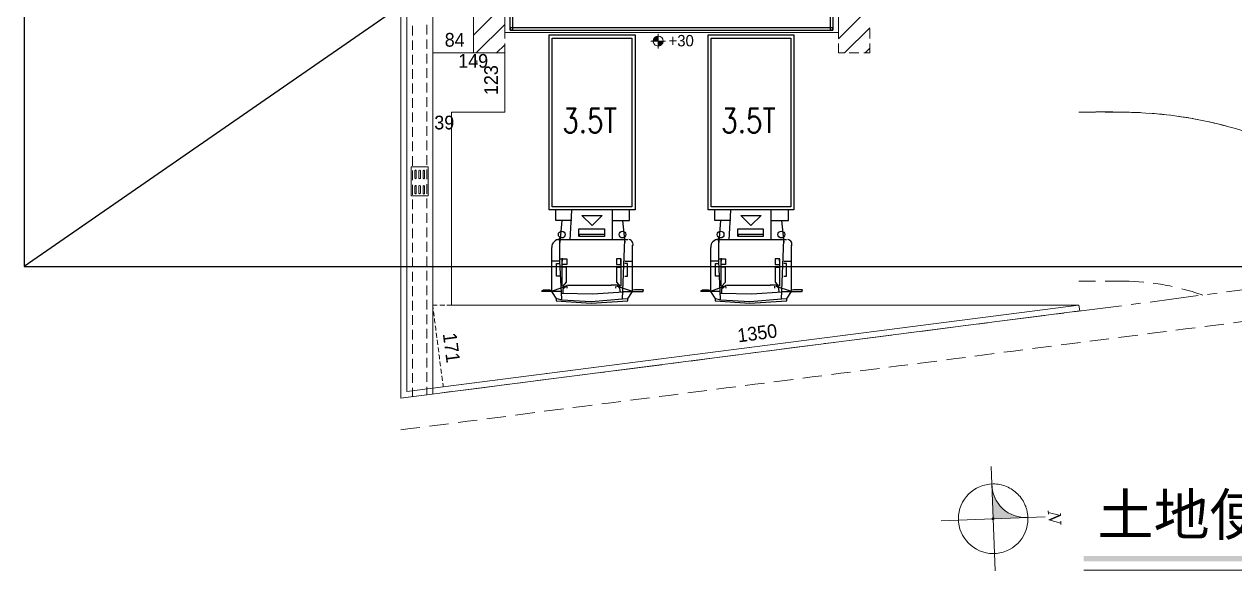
# Model space of a CAD drawing. Header units: millimetres. Extents: x -15161 to 10473752, y -72817 to 33960.
# Drawn here: x -2764 to -255, y -15005 to -13872 of the extents above; entities that cross this region are included whole.
import ezdxf
from ezdxf.enums import TextEntityAlignment as Align

# ---------------------------------------------------------------- set-up
doc = ezdxf.new("R2010")
doc.units = ezdxf.units.MM
for name, color, linetype in [('PDF_單色填滿', 7, 'Continuous'), ('PDF_幾何圖形', 7, 'Continuous'), ('PDF_文字', 7, 'Continuous'), ('TEXT', 4, 'Continuous'), ('TITLE', 7, 'Continuous'), ('屠宰設備', 7, 'Continuous')]:
    doc.layers.add(name, color=color, linetype=linetype)
doc.styles.add('C1', font='simplex.shx', dxfattribs={"bigfont": 'chin.shx'})
doc.styles.add('PDF PMingLiU', font='PMingLiU.ttf')

# ---------------------------------------------------------------- blocks, each defined once
blk = doc.blocks.new('拆除後的建築底圖1131126')
at = {"layer": 'PDF_單色填滿', "lineweight": 9}
for points in [[(10609.8, -1012.1), (10607.3, -944.8), (10609.8, -958.7)], [(10609.8, -958.7), (10609.8, -1012.1), (10617.4, -976.1)], [(10617.4, -976.1), (10609.8, -1012.1), (10629.7, -990.9)], [(10629.7, -990.9), (10609.8, -1012.1), (10645, -1001.9)], [(10645, -1001.9), (10609.8, -1012.1), (10663.2, -1008.3)], [(10663.2, -1008.3), (10609.8, -1012.1), (10681.8, -1009.6)]]:
    blk.add_solid(points, dxfattribs=at)
at = {"layer": 'PDF_單色填滿', "lineweight": 20}
blk.add_solid([(10797.8, -1100.6), (10797.8, -1089.6), (12175.1, -1100.6), (12175.1, -1089.6)], dxfattribs=at)
blk.add_solid([(10797.8, -1100.6), (10797.8, -1089.6), (12175.1, -1100.6), (12175.1, -1089.6)], dxfattribs=at)
at = {"layer": 'PDF_幾何圖形', "lineweight": 0}
for points in [[(10789.3, -581.5), (9382.4, -762.3), (9382.4, 3697.8), (9394.2, 3697.8), (9394.2, -748.7), (10787.6, -569.6)], [(9532.7, 3547.1), (9532.7, -46.7), (9448.4, -46.7), (9448.4, 3547.1)], [(9597.5, -46.7), (9597.5, -169.5), (9487.4, -169.5), (9487.4, -569.6), (10787.6, -569.6), (9448.4, -741.5), (9448.4, -46.7)], [(9438.7, -343.1), (9438.7, -283), (9403.5, -283), (9403.5, -343.1)]]:
    blk.add_lwpolyline(points, close=True, dxfattribs=at)
for points in [[(9532.7, -9.9), (9597.5, 54.9)], [(9597.5, 73.9), (9597.5, -4.4), (10289.3, -4.4), (10289.3, 73.9)], [(10289.3, -17.1), (10354.1, 47.7)], [(9406.1, -10.3), (9406.1, 9.6)], [(9436.1, -8.6), (9436.1, 11.7)], [(9448.4, -7.8), (9448.4, 12.5)], [(9532.7, -16.7), (9532.7, 3.2)], [(9538.2, -46.7), (9597.5, 12.5)], [(9597.5, 3.2), (9597.5, -16.7)], [(10289.3, 3.2), (10289.3, -16.7)], [(10302, -46.7), (10354.1, 5.3)], [(10354.1, -16.7), (10354.1, 3.2)], [(9382.4, -2.7), (9382.4, -102.6)], [(9406.1, -40.4), (9406.1, -20.5)], [(9436.1, -38.3), (9436.1, -18.4)], [(9448.4, -37.8), (9448.4, -17.5)], [(9436.1, -68.3), (9436.1, -48.4)], [(9448.4, -67.5), (9448.4, -47.6)], [(9545, -46.7), (9532.7, -46.7), (9532.7, -26.8)], [(9575, -46.7), (9555.1, -46.7)], [(9580.5, -46.7), (9597.5, -29.8)], [(9597.5, -26.8), (9597.5, -46.7), (9585.2, -46.7)], [(10289.3, -26.8), (10289.3, -46.7), (10301.6, -46.7)], [(10311.7, -46.7), (10331.6, -46.7)], [(10354.1, -26.8), (10354.1, -46.7), (10341.8, -46.7)], [(10344.3, -46.7), (10354.1, -37)], [(9406.1, -70.4), (9406.1, -50.5)], [(9539.9, -68.8), (9539.9, -62.4)], [(9406.1, -100.5), (9406.1, -80.2)], [(9436.1, -98.4), (9436.1, -78.5)], [(9448.4, -97.5), (9448.4, -77.6)], [(9382.4, -122.5), (9382.4, -142.4)], [(9406.1, -130.6), (9406.1, -110.2)], [(9436.1, -128.5), (9436.1, -108.6)], [(9448.4, -127.6), (9448.4, -107.7)], [(9406.1, -160.2), (9406.1, -140.3)], [(9436.1, -158.5), (9436.1, -138.6)], [(9448.4, -157.7), (9448.4, -137.8)], [(9382.4, -162.7), (9382.4, -262.7)], [(9406.1, -190.3), (9406.1, -170.4)], [(9436.1, -188.6), (9436.1, -168.3)], [(9448.4, -187.7), (9448.4, -167.8)], [(9406.1, -220.3), (9406.1, -200.4)], [(9436.1, -218.6), (9436.1, -198.3)], [(9448.4, -217.8), (9448.4, -197.9)], [(9406.1, -250.4), (9406.1, -230.5)], [(9436.1, -248.3), (9436.1, -228.4)], [(9448.4, -247.9), (9448.4, -227.5)], [(9406.1, -280.5), (9406.1, -260.6)], [(9436.1, -278.3), (9436.1, -258.4)], [(9448.4, -277.9), (9448.4, -257.6)], [(9382.4, -282.6), (9382.4, -302.5)], [(9406.1, -310.5), (9406.1, -290.6)], [(9411.2, -291), (9411.6, -290.2), (9411.6, -289.8), (9412, -289.3), (9413.3, -289.3), (9414.1, -290.2), (9414.1, -291)], [(9411.2, -290.6), (9411.2, -305.9), (9411.6, -306.3), (9411.6, -307.1), (9412, -307.1), (9412.9, -307.6), (9413.3, -307.1), (9413.7, -307.1), (9414.1, -306.3), (9414.1, -305.9), (9414.1, -290.6)], [(9419.6, -291), (9419.6, -290.2), (9420.5, -289.3), (9421.7, -289.3), (9422.6, -290.2), (9422.6, -291)], [(9419.6, -290.6), (9419.6, -305.9), (9419.6, -306.3), (9420.1, -307.1), (9420.5, -307.1), (9421.3, -307.6), (9421.7, -307.1), (9422.2, -307.1), (9422.6, -306.3), (9422.6, -305.9), (9422.6, -290.6)], [(9428.1, -291), (9428.1, -306.3)], [(9431.1, -291), (9431.1, -306.3)], [(9436.1, -308.4), (9436.1, -288.5)], [(9448.4, -307.6), (9448.4, -287.7)], [(9382.4, -322.8), (9382.4, -422.7)], [(9406.1, -340.6), (9406.1, -320.3)], [(9411.2, -322.8), (9411.6, -321.9), (9411.6, -321.5), (9412, -321.1), (9413.3, -321.1), (9414.1, -321.9), (9414.1, -322.8)], [(9411.2, -322.4), (9411.2, -337.6), (9411.6, -338), (9411.6, -338.5), (9412, -338.9), (9413.3, -338.9), (9414.1, -338), (9414.1, -337.6), (9414.1, -322.4)], [(9419.6, -322.8), (9419.6, -321.9), (9420.5, -321.1), (9421.7, -321.1), (9422.6, -321.9), (9422.6, -322.8)], [(9419.6, -322.4), (9419.6, -337.6)], [(9422.6, -322.4), (9422.6, -337.6)], [(9428.1, -322.8), (9428.1, -338)], [(9431.1, -322.8), (9431.1, -338)], [(9436.1, -338.5), (9436.1, -318.6)], [(9448.4, -337.6), (9448.4, -317.7)], [(9406.1, -370.6), (9406.1, -350.3)], [(9436.1, -368.5), (9436.1, -348.6)], [(9448.4, -367.7), (9448.4, -347.8)], [(9406.1, -400.3), (9406.1, -380.4)], [(9436.1, -398.6), (9436.1, -378.7)], [(9448.4, -397.7), (9448.4, -377.8)], [(9406.1, -430.3), (9406.1, -410.4)], [(9436.1, -428.6), (9436.1, -408.3)], [(9448.4, -427.8), (9448.4, -407.9)], [(9382.4, -442.6), (9382.4, -462.5)], [(9406.1, -460.4), (9406.1, -440.5)], [(9436.1, -458.7), (9436.1, -438.4)], [(9448.4, -457.9), (9448.4, -437.5)], [(9406.1, -490.5), (9406.1, -470.6)], [(9436.1, -488.3), (9436.1, -468.4)], [(9448.4, -487.9), (9448.4, -467.6)], [(9382.4, -482.8), (9382.4, -582.8)], [(9406.1, -520.5), (9406.1, -500.6)], [(9436.1, -518.4), (9436.1, -498.5)], [(9448.4, -517.6), (9448.4, -497.7)], [(10821.9, -519.7), (10787.6, -519.7)], [(9406.1, -550.6), (9406.1, -530.3)], [(9436.1, -548.5), (9436.1, -528.6)], [(9448.4, -547.6), (9448.4, -527.7)], [(10935, -562.9), (10984.5, -556.5), (11034.5, -549.7)], [(11054, -547.2), (11073.9, -544.7)], [(11093.8, -542.1), (11192.8, -529.4)], [(9406.1, -580.6), (9406.1, -560.3)], [(9436.1, -578.5), (9436.1, -558.6)], [(9448.4, -577.7), (9448.4, -557.8)], [(9457.7, -569.6), (9448.4, -569.6), (9448.4, -572.2), (9449.3, -577.3)], [(9473, -569.6), (9462.8, -569.6)], [(9487.4, -569.6), (9477.6, -569.6)], [(10776.2, -583.2), (10826.2, -576.8), (10875.7, -570.5)], [(10895.6, -567.9), (10915.1, -565.4)], [(9406.1, -610.3), (9406.1, -590.4)], [(9436.1, -608.6), (9436.1, -588.7)], [(9448.4, -607.7), (9448.4, -587.8)], [(9449.7, -582.3), (9450.5, -587.4), (9451, -592.1)], [(9451.8, -597.2), (9452.2, -602.2), (9453.1, -606.9)], [(10617.4, -603.5), (10667.4, -597.2), (10716.9, -590.8)], [(10736.8, -588.3), (10756.7, -585.7)], [(11107.7, -606.1), (11127.6, -603.5), (11147.5, -601)], [(9382.4, -602.7), (9382.4, -622.6)], [(9406.1, -640.3), (9406.1, -620.4)], [(9436.1, -638.7), (9436.1, -618.8)], [(9448.4, -637.8), (9448.4, -617.9)], [(9453.5, -612), (9454.3, -617.1), (9454.8, -622.1)], [(9455.6, -626.8), (9456, -631.9), (9456.9, -637)], [(10419.3, -628.9), (10439.2, -626.4)], [(10459.1, -623.8), (10558.2, -611.1)], [(10578.1, -608.6), (10598, -606.1)], [(10929.5, -628.9), (10949, -626.4), (10968.9, -623.8)], [(10988.8, -621.3), (11008.7, -618.8), (11028.6, -616.2)], [(11048.5, -613.7), (11088.3, -608.6)], [(9382.4, -642.9), (9382.4, -762.3), (9397.6, -760.2), (9447.1, -753.8)], [(9406.1, -670.4), (9406.1, -650.5)], [(9436.1, -668.7), (9436.1, -648.4)], [(9448.4, -667.9), (9448.4, -648)], [(9457.3, -641.6), (9458.2, -646.7), (9458.6, -651.8)], [(10141.5, -664.5), (10191.1, -658.1), (10240.6, -651.8)], [(10260.5, -649.2), (10280.4, -646.7)], [(10300.3, -644.2), (10349.8, -637.8), (10399.4, -631.5)], [(10750.8, -651.8), (10790.6, -646.7)], [(10810.1, -644.2), (10849.9, -639.1)], [(10869.8, -636.5), (10909.6, -631.5)], [(9459.4, -656.9), (9459.9, -661.5), (9460.7, -666.6)], [(9461.1, -671.7), (9462, -676.3), (9462.4, -681.4)], [(9982.8, -685.2), (10032.3, -678.9), (10081.8, -672.1)], [(10101.7, -669.6), (10121.6, -667)], [(10572.1, -675.1), (10592, -672.5), (10611.9, -669.6)], [(10631.8, -667), (10651.7, -664.5), (10671.2, -661.9)], [(10691.1, -659.4), (10730.9, -654.3)], [(9406.1, -700.5), (9406.1, -680.6)], [(9436.1, -698.8), (9436.1, -678.5)], [(9448.4, -697.9), (9448.4, -677.6)], [(9463.2, -686.5), (9463.7, -691.6), (9464.5, -696.2)], [(9464.9, -701.3), (9465.8, -706.4), (9466.6, -711.1)], [(9824, -705.6), (9923.1, -692.8)], [(9911.2, -682.3), (9911.6, -682.7)], [(9916.3, -681.4), (9916.3, -681)], [(9943, -690.3), (9962.9, -687.8)], [(10334.2, -705.6), (10374, -700.5)], [(10393.5, -697.9), (10413.4, -695.4), (10433.3, -692.8)], [(10453.2, -690.3), (10493, -685.2)], [(10512.9, -682.7), (10532.3, -680.1), (10552.2, -677.6)], [(9406.1, -730.5), (9406.1, -710.6)], [(9436.1, -728.4), (9436.1, -708.5)], [(9448.4, -728), (9448.4, -707.7)], [(9467, -716.1), (9467.9, -721.2), (9468.3, -726.3)], [(9579.7, -724.6), (9579.7, -724.2)], [(9665.2, -725.9), (9764.3, -713.2)], [(9683.8, -711.5), (9683.8, -710.6)], [(9784.2, -710.6), (9804.1, -708.1)], [(10155.5, -728.4), (10195.3, -723.3)], [(10215.2, -720.8), (10234.7, -718.3), (10254.6, -715.7)], [(10274.5, -713.2), (10294.4, -710.6), (10314.3, -708.1)], [(9406.1, -759.3), (9406.1, -740.7)], [(9436.1, -755.1), (9436.1, -738.6)], [(9448.4, -753.8), (9448.4, -737.7)], [(9467, -751.3), (9486.5, -748.7)], [(9469.2, -731), (9469.6, -736), (9470, -739)], [(9506.4, -746.2), (9556, -739.8), (9605.9, -733.5)], [(9625.4, -731), (9645.3, -728.4)], [(9976.8, -751.3), (10016.6, -746.2)], [(10036.5, -743.7), (10056.4, -741.1), (10076.3, -738.6)], [(10095.8, -736), (10115.7, -733.5), (10135.6, -731)], [(9738.9, -781.8), (9758.8, -779.2), (9778.7, -776.7)], [(9798.6, -774.1), (9818, -771.6), (9837.9, -769.1)], [(9857.8, -766.5), (9897.6, -761.4)], [(9917.5, -758.9), (9937.4, -756.4), (9956.9, -753.8)], [(9560.2, -805.1), (9600, -800)], [(9619.9, -797.4), (9639.8, -794.9), (9659.7, -791.9)], [(9679.2, -789.4), (9719, -784.3)], [(9382.4, -827.9), (9401.4, -825.4), (9421.3, -822.8)], [(9441.2, -820.3), (9481, -815.2)], [(9500.9, -812.7), (9520.4, -810.1), (9540.3, -807.6)]]:
    blk.add_lwpolyline(points, dxfattribs=at)
at = {"layer": 'PDF_幾何圖形', "lineweight": 13}
for points in [[(9382.4, -2.7), (9382.4, -102.6)], [(9382.4, -122.5), (9382.4, -142.4)], [(9382.4, -162.7), (9382.4, -262.7)], [(9382.4, -282.6), (9382.4, -302.5)], [(9382.4, -322.8), (9382.4, -422.7)], [(9382.4, -442.6), (9382.4, -462.5)], [(9382.4, -482.8), (9382.4, -582.8)], [(10935, -562.9), (10984.5, -556.5), (11034.5, -549.7)], [(11054, -547.2), (11073.9, -544.7)], [(11093.8, -542.1), (11192.8, -529.4)], [(10776.2, -583.2), (10826.2, -576.8), (10875.7, -570.5)], [(10895.6, -567.9), (10915.1, -565.4)], [(10617.4, -603.5), (10667.4, -597.2), (10716.9, -590.8)], [(10736.8, -588.3), (10756.7, -585.7)], [(9382.4, -602.7), (9382.4, -622.6)], [(10419.3, -628.9), (10439.2, -626.4)], [(10459.1, -623.8), (10558.2, -611.1)], [(10578.1, -608.6), (10598, -606.1)], [(9382.4, -642.9), (9382.4, -762.3), (9397.6, -760.2), (9447.1, -753.8)], [(10141.5, -664.5), (10191.1, -658.1), (10240.6, -651.8)], [(10260.5, -649.2), (10280.4, -646.7)], [(10300.3, -644.2), (10349.8, -637.8), (10399.4, -631.5)], [(9982.8, -685.2), (10032.3, -678.9), (10081.8, -672.1)], [(10101.7, -669.6), (10121.6, -667)], [(9824, -705.6), (9923.1, -692.8)], [(9943, -690.3), (9962.9, -687.8)], [(9665.2, -725.9), (9764.3, -713.2)], [(9784.2, -710.6), (9804.1, -708.1)], [(9467, -751.3), (9486.5, -748.7)], [(9506.4, -746.2), (9556, -739.8), (9605.9, -733.5)], [(9625.4, -731), (9645.3, -728.4)]]:
    blk.add_lwpolyline(points, dxfattribs=at)
at = {"layer": 'PDF_幾何圖形', "lineweight": 5}
for points in [[(9900.2, -22.2), (9905.3, -22.2), (9905.3, -23.4), (9905.7, -24.3), (9906.5, -26.8), (9907, -27.7), (9907.8, -29)], [(9905.3, -20.5), (9914.2, -12)], [(9905.3, -22.2), (9915.4, -22.2), (9915.4, -32.3)], [(9905.7, -22.2), (9915.4, -12.4)], [(9906.1, -18.4), (9911.6, -12.4)], [(9907.8, -22.2), (9915.4, -14.1)], [(9909.5, -22.2), (9915.4, -15.8)], [(9911.2, -22.2), (9915.4, -17.9)], [(9912.9, -22.2), (9915.4, -19.6)], [(9915, -22.2), (9915.4, -21.3)], [(9915.4, -37.4), (9915.4, -32.3), (9915.9, -32.8), (9915.4, -32.3), (9925.6, -22.2), (9915.4, -22.2), (9915.4, -12), (9915.4, -6.9)], [(9915.4, -23), (9916.7, -22.2)], [(9915.4, -25.1), (9918.4, -22.2)], [(9915.4, -26.8), (9920.1, -22.2)], [(9915.4, -28.5), (9922.2, -22.2)], [(9915.4, -30.2), (9923.9, -22.2)], [(9917.5, -31.9), (9925.6, -23.9)], [(9930.7, -22.2), (9925.6, -22.2), (9926, -22.6)], [(9920.1, -31.1), (9924.7, -26.8)], [(10821.9, -169.5), (10787.6, -169.5)], [(10821.9, -519.7), (10787.6, -519.7)]]:
    blk.add_lwpolyline(points, dxfattribs=at)
at = {"layer": 'PDF_幾何圖形', "lineweight": 0}
blk.add_lwpolyline([(11537.1, -485.4, 0.111306), (11242, -252.9, 0.056857), (11063.7, -191.1)], format="xyb", dxfattribs=at)
at = {"layer": 'PDF_幾何圖形', "lineweight": 9}
for points in [[(10606, -904.1), (10614, -1120.1)], [(10724.1, -995.6), (10724.6, -1002.4)], [(10724.1, -999), (10749.5, -1005.3)], [(10749.5, -1001.5), (10749.5, -1005.3), (10728.4, -1014.6)], [(10717.8, -1007.9), (10501.8, -1016.3)], [(10746.1, -1005.3), (10725, -1014.6), (10750.4, -1021)], [(10750.4, -1017.2), (10750.4, -1024.4)]]:
    blk.add_lwpolyline(points, dxfattribs=at)
blk.add_lwpolyline([(10637.3, -945.6, 0.108587), (10609.8, -940.1, 0.998304), (10609.8, -1084.3, 0.416105), (10681.8, -1012.1)], format="xyb", dxfattribs=at)
blk.add_lwpolyline([(10681.8, -1009.6), (10609.8, -1012.1), (10607.3, -940.1, 0.433113)], format="xyb", close=True, dxfattribs=at)
blk.add_lwpolyline([(10609.8, -1010.4), (10609, -1010.4), (10608.5, -1010.8), (10608.1, -1011.7), (10608.1, -1012.9), (10608.5, -1013.4), (10609.4, -1013.8), (10610.7, -1013.8), (10611.1, -1013.4), (10611.5, -1012.5), (10611.9, -1012.1), (10611.5, -1011.2), (10610.7, -1010.4)], close=True, dxfattribs=at)
at = {"layer": 'PDF_幾何圖形', "lineweight": 13}
blk.add_lwpolyline([(12175.1, -1118.8), (10797.8, -1118.8)], close=True, dxfattribs=at)
at = {"layer": 'PDF_幾何圖形', "lineweight": 0}
for centre, radius, start, end in [((10888.7, -860.7), 690.5, 82.8722, 86.19), ((10897.6, -925.2), 752.8, 75.027, 78.0755)]:
    blk.add_arc(centre, radius, start, end, dxfattribs=at)
at = {"layer": 'PDF_幾何圖形', "lineweight": 5}
for centre, radius, start, end in [((10888.7, -860.7), 690.5, 82.8722, 86.19), ((10897.6, -925.2), 752.8, 75.027, 78.0755)]:
    blk.add_arc(centre, radius, start, end, dxfattribs=at)
at = {"layer": 'PDF_幾何圖形', "lineweight": 9}
blk.add_arc((10677.1, -939.9), 69.8, 180.1853, 273.8576, dxfattribs=at)
at = {"layer": 'PDF_幾何圖形', "lineweight": 5}
for points in [[(9915.4, -12), (9909.9, -11.4), (9905.2, -16.9), (9905.3, -22.2)], [(9925.6, -22.2), (9926.4, -16.9), (9920.7, -11.4), (9915.4, -12)], [(9915.4, -32.3), (9920.7, -32.3), (9926.1, -27.8), (9925.6, -22.2)], [(9907.8, -29), (9909.9, -30.5), (9912.7, -32.4), (9915.4, -32.3)], [(10914.7, -170.4), (10890.2, -169.2), (10866.5, -169.5), (10841.8, -169.5)], [(11033.6, -184.8), (11021.1, -181.4), (11007, -180.2), (10994.3, -178)], [(10921.9, -521.8), (10895.2, -518.8), (10868.7, -519.9), (10841.8, -519.7)], [(10981.1, -530.7), (10968.2, -528), (10955, -525.4), (10941.8, -523.9)], [(11044.2, -548.5), (11029.8, -543.7), (11015.3, -538.9), (11000.6, -535.3)]]:
    blk.add_open_spline(points, degree=3, dxfattribs=at)
at = {"layer": 'PDF_幾何圖形', "lineweight": 0}
for points in [[(11063.7, -191.1), (10971.4, -169), (10882.5, -167.4), (10787.6, -169.5)], [(10914.7, -170.4), (10890.2, -169.2), (10866.5, -169.5), (10841.8, -169.5)], [(11033.6, -184.8), (11021.1, -181.4), (11007, -180.2), (10994.3, -178)], [(9428.1, -291), (9428.1, -289.3), (9431.1, -289.3), (9431.1, -291)], [(9431.1, -306.3), (9431.1, -308), (9428.1, -308), (9428.1, -306.3)], [(9428.1, -322.8), (9428.1, -321), (9431.1, -321.1), (9431.1, -322.8)], [(9422.6, -337.6), (9422.6, -339.3), (9419.6, -339.4), (9419.6, -337.6)], [(9431.1, -338), (9431.1, -339.8), (9428.1, -339.8), (9428.1, -338)], [(10921.9, -521.8), (10895.2, -518.8), (10868.7, -519.9), (10841.8, -519.7)], [(10981.1, -530.7), (10968.2, -528), (10955, -525.4), (10941.8, -523.9)], [(11044.2, -548.5), (11029.8, -543.7), (11015.3, -538.9), (11000.6, -535.3)]]:
    blk.add_open_spline(points, degree=3, dxfattribs=at)
at = {"layer": 'PDF_幾何圖形', "lineweight": 9}
for points in [[(10661, -961.3), (10653.9, -954.6), (10646.7, -949), (10637.3, -945.6)], [(10676.3, -984.6), (10673.7, -976.6), (10666.9, -967.3), (10661, -961.3)], [(10678.8, -991.3), (10676.9, -988.1), (10679.2, -988.6), (10676.3, -984.6)], [(10680.5, -998.5), (10680.4, -996.1), (10679.7, -993.7), (10678.8, -991.3)], [(10681.8, -1012.1), (10681.9, -1007.7), (10681.6, -1002.7), (10680.5, -998.5)]]:
    blk.add_open_spline(points, degree=3, dxfattribs=at)
at = {"layer": 'PDF_文字', "attachment_point": 4, "style": 'PDF PMingLiU'}
for s, insert, char_height in [('84', (9473, -19.6), 28.45), ('+30', (9937, -21.3), 23.61), ('149', (9500.9, -63.2), 28.45), ('39', (9451.4, -191.1), 28.45), ('土地使用管制規定綠化圖', (10825.7, -1008.5), 85.342)]:
    blk.add_mtext(s, dxfattribs=dict(at, insert=insert, char_height=char_height))
at = {"layer": 'PDF_文字', "char_height": 28.45, "attachment_point": 4, "style": 'PDF PMingLiU'}
for s, insert, rotation in [('123', (9569.4, -134), 90), ('1350', (10079.8, -632.8), 7.4359), ('171', (9483.1, -626.9), 277.4389)]:
    blk.add_mtext(s, dxfattribs=dict(at, insert=insert, rotation=rotation))
blk = doc.blocks.new('3.5T')
at = {"color": 0}
for p, q in [((23807.8, 9290.4), (23807.8, 9312.3)), ((23837.3, 9250.6), (23840.8, 9311.2)), ((23924.8, 9250.6), (23924.8, 9311.2)), ((23960.4, 9290.4), (23960.4, 9312.3)), ((23819.6, 9290.4), (23807.8, 9290.4)), ((23819.9, 9290.2), (23816.3, 9244.7)), ((23840.8, 9290.2), (23819.9, 9290.2)), ((23861.8, 9300.7), (23903.8, 9300.7)), ((23882.8, 9279.7), (23861.8, 9300.7)), ((23903.8, 9300.7), (23882.8, 9279.7)), ((23924.8, 9290.2), (23945.8, 9290.2)), ((23945.6, 9290.4), (23960.4, 9290.4)), ((23945.8, 9290.2), (23950.7, 9244.7)), ((23855.7, 9257.3), (23855.7, 9273.3)), ((23855.7, 9273.3), (23908.4, 9273.3)), ((23856.9, 9257.3), (23856.9, 9262.1)), ((23856.9, 9262.1), (23908.4, 9262.1)), ((23908.4, 9273.3), (23908.4, 9257.3)), ((23798.9, 9234.7), (23798.9, 9143.3)), ((23956.6, 9250.6), (23811.2, 9250.6)), ((23816.3, 9250.6), (23816.3, 9254.1)), ((23816.3, 9206.2), (23816.3, 9250.6)), ((23908.4, 9257.3), (23856.9, 9257.3)), ((23945.8, 9127.5), (23950.7, 9250.6)), ((23950.7, 9250.6), (23950.7, 9254.1)), ((23966.8, 9143.3), (23966.8, 9239.1)), ((23824.8, 9210.5), (23817, 9210.5)), ((23820.7, 9154.3), (23820.7, 9210.5)), ((23820.8, 9199.4), (23821.4, 9212.4)), ((23821.4, 9210.6), (23830.3, 9211.2)), ((23830.3, 9211.2), (23830.3, 9199.4)), ((23933.2, 9211.2), (23933.2, 9199.4)), ((23942.1, 9210.6), (23933.2, 9211.2)), ((23942.7, 9199.4), (23942.1, 9212.4)), ((23942.8, 9154.3), (23942.8, 9210.5)), ((23816.3, 9206.2), (23798.9, 9206.2)), ((23809.4, 9174.8), (23809.4, 9201)), ((23809.4, 9201), (23816.3, 9201)), ((23819.9, 9127.5), (23816.3, 9206.2)), ((23830.3, 9198.8), (23820.8, 9199.4)), ((23829.7, 9193.5), (23820.8, 9193.5)), ((23829.7, 9162.7), (23829.7, 9193.5)), ((23933.2, 9198.8), (23942.7, 9199.4)), ((23933.8, 9193.5), (23942.7, 9193.5)), ((23933.8, 9162.7), (23933.8, 9193.5)), ((23950.7, 9206.2), (23966.8, 9206.2)), ((23956.3, 9201), (23950.7, 9201)), ((23956.3, 9174.8), (23956.3, 9201)), ((23816.3, 9174.8), (23809.4, 9174.8)), ((23822, 9153.3), (23829.7, 9162.7)), ((23941.5, 9153.3), (23933.8, 9162.7)), ((23950.7, 9174.8), (23956.3, 9174.8)), ((23819.7, 9143.3), (23777.9, 9143.3)), ((23778.2, 9144), (23782.4, 9146.5)), ((23782.4, 9146.5), (23795.1, 9146.5)), ((23795.1, 9146.5), (23798.1, 9145.9)), ((23826.8, 9153.8), (23798.9, 9143.3)), ((23798.9, 9143.3), (23809.4, 9127.5)), ((23884.7, 9137.9), (23820.2, 9139.2)), ((23822.6, 9149.7), (23832, 9156.8)), ((23822.6, 9144.4), (23822.6, 9149.7)), ((23822.6, 9140.3), (23822.6, 9144.4)), ((23831.5, 9150.1), (23831, 9154.3)), ((23833.2, 9156.2), (23922.6, 9156.2)), ((23947.6, 9141.5), (23884.7, 9137.9)), ((23922.6, 9156.8), (23934.4, 9156.8)), ((23932, 9150.1), (23932.5, 9154.3)), ((23934.4, 9156.8), (23939.7, 9150.3)), ((23966.8, 9143.3), (23935.3, 9153.8)), ((23939.7, 9150.3), (23940.9, 9140.9)), ((23947.3, 9143.3), (23987.7, 9143.3)), ((23956.3, 9127.5), (23966.8, 9143.3)), ((23971.1, 9146.5), (23968.1, 9145.9)), ((23989.3, 9146.5), (23971.1, 9146.5)), ((23988.1, 9142.8), (23989.3, 9146.5)), ((23808.4, 9128.4), (23808.4, 9123.7)), ((23808.4, 9123.7), (23880.6, 9119)), ((23809.6, 9128.4), (23820.2, 9126.1)), ((23820.2, 9126.1), (23880.6, 9122.5)), ((23880.6, 9122.5), (23946.2, 9127.9)), ((23880.6, 9119), (23956.9, 9123.7)), ((23946.2, 9127.9), (23956.3, 9128.4)), ((23956.9, 9123.7), (23956.9, 9127.9))]:
    blk.add_line(p, q, dxfattribs=at)
for points in [[(23971.8, 9312.3), (23793.8, 9312.3), (23793.8, 9675.1), (23971.8, 9675.1)], [(23800.3, 9668.4), (23965.3, 9668.4), (23965.3, 9318.8), (23800.3, 9318.8)]]:
    blk.add_lwpolyline(points, close=True, dxfattribs=at)
at = {"color": 0, "const_width": 0.81}
blk.add_lwpolyline([(23829.1, 9153.4), (23826.7, 9153.4), (23826.7, 9154.1), (23827.7, 9154.1)], dxfattribs=at)
at = {"color": 0}
for centre in [(23819.9, 9261.1), (23945.8, 9261.1)]:
    blk.add_circle(centre, 7, dxfattribs=at)
for centre, radius, start, end in [((23815, 9235.3), 15.7, 87.7639, 182.2025), ((23956.7, 9240.2), 11.1, 337.225, 77.1287)]:
    blk.add_arc(centre, radius, start, end, dxfattribs=at)
at = {"layer": 'TEXT', "style": 'C1', "width": 0.8}
blk.add_text('3.5T', height=50, dxfattribs=at).set_placement((23877.6, 9497.3), align=Align.MIDDLE_CENTER)
blk = doc.blocks.new('圖框')
blk.add_lwpolyline([(206758.9, -122222.3), (206758.9, -127878), (214926, -127878), (214926, -122222.3)], close=True)

msp = doc.modelspace()

# ---------------------------------------------------------------- linework, layer by layer
at = {"color": 230}
msp.add_line((3360.8703, -10132.7848), (-2764.4316, -14374.5564), dxfattribs=at)
at = {"color": 30}
for points in [[(-1752.028, -13658.8981), (-1752.028, -13884.4909), (-1757.028, -13884.4909), (-1757.028, -13658.8981)], [(-1088.3136, -13658.8981), (-1088.3136, -13884.4909), (-1093.3136, -13884.4909), (-1093.3136, -13658.8981)], [(-1757.028, -13884.4909), (-1088.3136, -13884.4909), (-1088.3136, -13879.4909), (-1757.028, -13879.4909)]]:
    msp.add_lwpolyline(points, close=True, dxfattribs=at)

# ---------------------------------------------------------------- block references
msp.add_blockref('拆除後的建築底圖1131126', (-11365.8362, -13885.0952), dxfattribs=at)
at = {"layer": 'TITLE', "color": 54}
for p in [(-25470.1605, -23569.361), (-25140.8033, -23569.361)]:
    msp.add_blockref('3.5T', p, dxfattribs=at)
at = {"layer": '屠宰設備', "color": 190, "xscale": 0.75, "yscale": 0.75, "zscale": 0.75}
msp.add_blockref('圖框', (-157833.6238, 81533.9202), dxfattribs=at)

doc.saveas('drawing.dxf')
